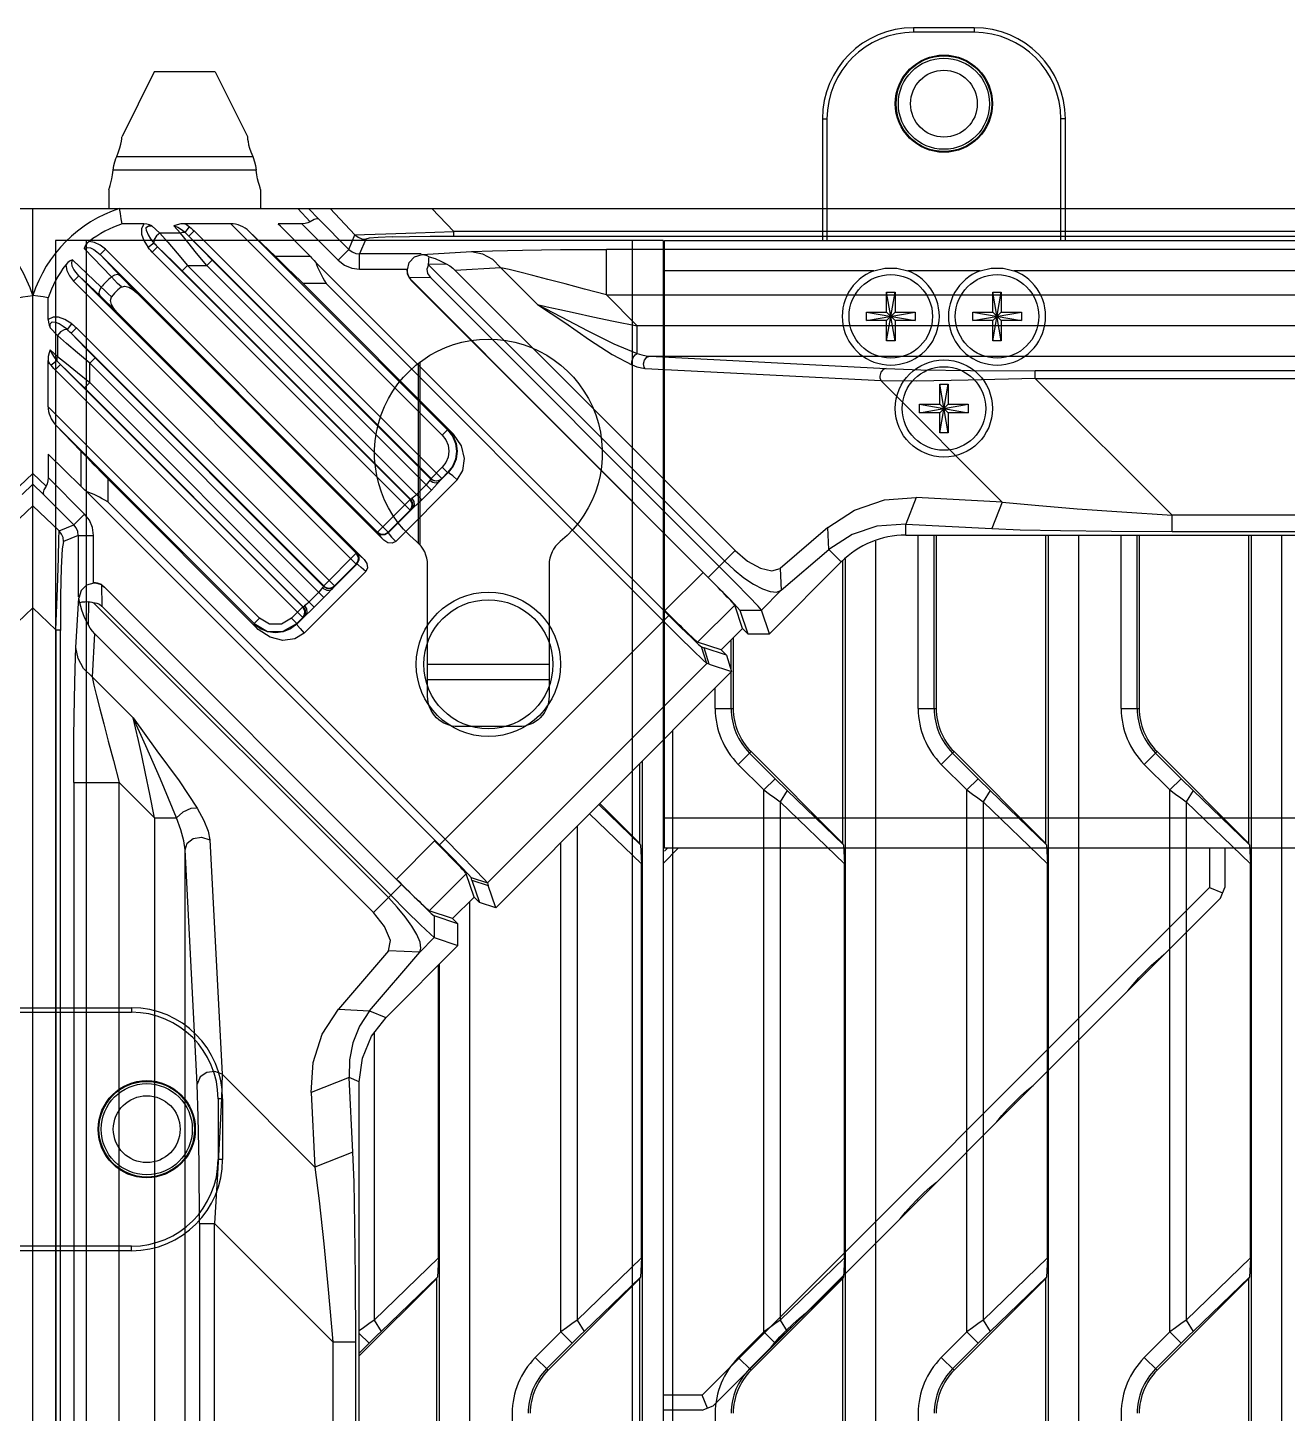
# Model space of a CAD drawing. Header units: millimetres. Extents: x -3132 to 28633, y 682 to 5849.
# Drawn here: x 23560.6 to 23643.5, y 5256.4 to 5347.6 of the extents above; entities that cross this region are included whole.
import ezdxf

# ---------------------------------------------------------------- set-up
doc = ezdxf.new("R2010")
doc.units = ezdxf.units.MM

# ---------------------------------------------------------------- blocks, each defined once
blk = doc.blocks.new('gf')
at = {"linetype": 'Continuous'}
for p, q in [((19766.792, 5517.434), (19764.667, 5513.184)), ((19770.792, 5517.434), (19766.792, 5517.434)), ((19770.792, 5517.434), (19772.917, 5513.184)), ((19764.165, 5511.416), (19764.17, 5511.434)), ((19764.316, 5511.857), (19773.271, 5511.857)), ((19773.417, 5511.432), (19773.421, 5511.416)), ((19773.501, 5510.962), (19764.086, 5510.962)), ((19763.792, 5509.684), (19763.792, 5508.434)), ((19773.792, 5509.684), (19773.792, 5508.434)), ((19758.792, 5008.434), (19758.792, 5508.434)), ((19758.792, 5508.434), (20258.792, 5508.434)), ((19777.065, 5507.565), (19776.239, 5508.434)), ((19776.945, 5508.434), (19777.618, 5507.727)), ((19780.007, 5506.706), (19778.365, 5508.434)), ((19785.074, 5508.434), (19786.52, 5506.913)), ((20258.792, 5008.434), (20258.792, 5508.434)), ((19766.096, 5507.434), (19764.671, 5507.434)), ((19771.834, 5507.434), (19768.801, 5507.434)), ((19785.755, 5493.514), (19771.834, 5507.434)), ((19774.957, 5507.434), (19775.098, 5507.293)), ((19777.067, 5505.271), (19774.957, 5507.434)), ((19776.497, 5507.434), (19774.957, 5507.434)), ((19776.718, 5507.448), (19776.497, 5507.434)), ((19778.9, 5505.032), (19776.497, 5507.434)), ((19777.308, 5507.701), (19777.059, 5507.562)), ((19779.606, 5505.738), (19777.618, 5507.727)), ((19766.636, 5507.288), (19767.147, 5506.813)), ((19768.526, 5506.813), (19767.147, 5506.813)), ((19768.526, 5506.813), (19768.086, 5507.288)), ((19768.819, 5506.847), (19769.112, 5507.232)), ((19769.06, 5506.617), (19769.412, 5506.968)), ((19769.06, 5506.617), (19785.015, 5490.662)), ((19769.412, 5506.968), (19785.718, 5490.662)), ((19773.023, 5506.95), (19774.763, 5505.271)), ((19786.107, 5493.866), (19773.023, 5506.95)), ((19779.606, 5505.738), (19780.007, 5506.706)), ((19786.52, 5506.621), (19786.52, 5506.913)), ((19870.48, 5506.913), (19786.52, 5506.913)), ((19786.558, 5506.621), (19870.48, 5506.621)), ((19762.165, 5505.813), (19763.963, 5503.93)), ((19763.215, 5505.408), (19763.567, 5505.76)), ((19763.567, 5505.76), (19782.191, 5487.135)), ((19766.764, 5506.164), (19766.382, 5505.867)), ((19766.653, 5505.562), (19767.005, 5505.914)), ((19766.653, 5505.562), (19783.636, 5488.58)), ((19783.635, 5489.283), (19767.005, 5505.914)), ((19779.606, 5505.738), (19778.9, 5505.032)), ((19780.714, 5506.414), (19780.313, 5505.446)), ((19784.427, 5505.407), (19787.684, 5505.596)), ((19796.568, 5502.742), (19796.568, 5505.74)), ((19870.889, 5505.74), (19796.568, 5505.74)), ((19763.297, 5503.263), (19761.413, 5505.062)), ((19763.215, 5505.408), (19781.488, 5487.135)), ((19763.215, 5505.408), (19764.54, 5504.011)), ((19768.619, 5504.34), (19768.971, 5504.692)), ((19768.971, 5504.692), (19784.4, 5489.263)), ((19768.971, 5504.692), (19770.241, 5504.692)), ((19770.241, 5504.692), (19770.592, 5505.043)), ((19770.241, 5504.692), (19785.035, 5489.898)), ((19785.004, 5490.631), (19770.592, 5505.043)), ((19777.067, 5505.271), (19774.763, 5505.271)), ((19800.677, 5481.653), (19777.417, 5504.913)), ((19780.313, 5504.446), (19780.313, 5505.446)), ((19784.36, 5505.446), (19780.313, 5505.446)), ((19784.814, 5504.772), (19786.018, 5504.792)), ((19784.814, 5504.772), (19804.355, 5485.231)), ((19761.467, 5503.66), (19761.819, 5504.012)), ((19780.091, 5485.739), (19761.819, 5504.012)), ((19763.215, 5502.686), (19761.819, 5504.012)), ((19768.619, 5504.34), (19783.666, 5489.293)), ((19780.313, 5504.446), (19783.419, 5504.446)), ((19783.57, 5503.922), (19784.97, 5503.888)), ((19803.991, 5484.868), (19784.97, 5503.888)), ((19789.619, 5504.532), (19786.604, 5504.357)), ((19805.042, 5485.919), (19786.627, 5504.334)), ((19789.619, 5504.532), (19792.025, 5502.127)), ((19761.467, 5503.66), (19780.091, 5485.035)), ((19781.9, 5486.611), (19765.629, 5502.882)), ((19776.589, 5503.496), (19786.492, 5493.592)), ((19778.103, 5503.496), (19776.589, 5503.496)), ((19778.103, 5503.496), (19800.311, 5481.287)), ((19802.929, 5484.487), (19783.712, 5503.705)), ((19783.712, 5503.705), (19783.742, 5503.687)), ((19783.742, 5503.687), (19803.276, 5484.153)), ((19759.792, 5501.131), (19759.792, 5502.555)), ((19796.568, 5502.742), (19798.596, 5500.713)), ((19796.568, 5502.742), (19866.966, 5502.742)), ((19764.344, 5501.598), (19780.615, 5485.327)), ((19760.414, 5500.079), (19759.938, 5500.59)), ((19761.063, 5500.462), (19761.359, 5500.845)), ((19761.313, 5500.222), (19761.664, 5500.573)), ((19761.313, 5500.222), (19777.944, 5483.591)), ((19761.664, 5500.573), (19778.647, 5483.591)), ((19798.596, 5498.895), (19798.596, 5500.713)), ((19865.795, 5500.713), (19798.596, 5500.713)), ((19760.414, 5500.079), (19760.414, 5498.701)), ((19759.792, 5495.392), (19759.792, 5498.425)), ((19759.938, 5499.141), (19760.414, 5498.701)), ((19760.38, 5498.407), (19759.994, 5498.114)), ((19762.535, 5498.256), (19762.886, 5498.607)), ((19777.933, 5483.56), (19762.886, 5498.607)), ((19799.43, 5498.715), (19864.563, 5498.715)), ((19799.43, 5498.715), (19814.981, 5497.906)), ((19760.259, 5497.815), (19760.61, 5498.166)), ((19760.259, 5497.815), (19776.565, 5481.509)), ((19776.564, 5482.212), (19760.61, 5498.166)), ((19762.535, 5496.986), (19762.535, 5498.256)), ((19762.535, 5498.256), (19777.964, 5482.827)), ((19814.659, 5497.084), (19799.107, 5497.893)), ((19824.808, 5497.252), (19824.808, 5497.751)), ((19862.895, 5497.751), (19824.808, 5497.751)), ((19762.183, 5496.634), (19762.535, 5496.986)), ((19762.183, 5496.634), (19776.595, 5482.222)), ((19762.535, 5496.986), (19777.329, 5482.192)), ((19814.659, 5497.084), (19822.625, 5489.117)), ((19824.808, 5497.252), (19833.817, 5488.243)), ((19824.808, 5497.252), (19862.859, 5497.252)), ((19759.792, 5495.392), (19773.713, 5481.472)), ((19760.277, 5494.204), (19773.361, 5481.12)), ((19761.955, 5492.463), (19760.277, 5494.204)), ((19786.107, 5493.866), (19785.755, 5493.514)), ((19786.148, 5493.866), (19786.107, 5493.866)), ((19759.792, 5492.269), (19759.792, 5490.729)), ((19761.955, 5490.16), (19759.792, 5492.269)), ((19759.933, 5492.128), (19759.792, 5492.269)), ((19761.955, 5492.463), (19761.955, 5490.16)), ((19758.792, 5490.987), (19759.662, 5490.161)), ((19785.015, 5490.662), (19785.755, 5491.403)), ((19786.148, 5491.051), (19785.578, 5490.481)), ((19785.718, 5490.662), (19786.107, 5491.051)), ((19785.755, 5491.403), (19786.107, 5491.051)), ((19786.107, 5491.051), (19786.148, 5491.051)), ((20257.923, 5490.161), (20258.792, 5490.987)), ((19759.5, 5489.609), (19758.792, 5490.281)), ((19759.736, 5490.317), (19759.662, 5490.161)), ((19759.792, 5490.729), (19762.195, 5488.327)), ((19763.731, 5490.638), (19763.731, 5489.124)), ((19773.635, 5480.734), (19763.731, 5490.638)), ((19782.687, 5486.516), (19786.744, 5490.573)), ((19784.051, 5489.611), (19784.686, 5490.246)), ((19785.015, 5490.662), (19785.004, 5490.631)), ((19785.708, 5490.631), (19785.718, 5490.662)), ((20258.792, 5490.281), (20258.085, 5489.609)), ((19759.472, 5489.732), (19759.5, 5489.609)), ((19759.5, 5489.609), (19761.488, 5487.62)), ((19762.314, 5489.809), (19785.574, 5466.549)), ((19781.488, 5487.135), (19783.635, 5489.283)), ((19783.666, 5489.293), (19783.635, 5489.283)), ((19784.175, 5489.046), (19784.4, 5489.263)), ((19784.4, 5489.263), (19785.035, 5489.898)), ((19816.965, 5489.411), (19816.278, 5487.659)), ((19822.625, 5489.117), (19816.965, 5489.411)), ((19758.792, 5488.862), (19760.52, 5487.219)), ((19762.195, 5488.327), (19761.488, 5487.62)), ((19785.94, 5466.915), (19763.731, 5489.124)), ((19783.819, 5488.722), (19782.191, 5487.094)), ((19782.191, 5487.135), (19783.636, 5488.58)), ((19783.636, 5488.58), (19783.667, 5488.59)), ((19783.817, 5488.72), (19784.175, 5489.046)), ((19822.625, 5489.117), (19821.938, 5487.364)), ((19833.817, 5487.178), (19833.817, 5488.243)), ((19910.073, 5488.243), (19833.817, 5488.243)), ((20257.064, 5487.219), (20258.792, 5488.862)), ((19760.52, 5487.219), (19761.488, 5487.62)), ((19811.154, 5487.432), (19808.017, 5484.746)), ((19811.22, 5485.992), (19811.154, 5487.432)), ((19816.278, 5486.934), (19816.278, 5487.659)), ((19816.278, 5487.659), (19821.938, 5487.364)), ((19761.781, 5486.914), (19760.813, 5486.513)), ((19761.781, 5486.914), (19761.781, 5482.866)), ((19761.781, 5486.914), (19762.78, 5486.914)), ((19762.78, 5483.808), (19762.78, 5486.914)), ((19781.488, 5487.135), (19781.488, 5487.094)), ((19782.191, 5487.094), (19782.191, 5487.135)), ((19814.281, 5486.546), (19814.281, 5343.916)), ((19816.278, 5486.934), (19910.073, 5486.934)), ((19817.098, 5475.518), (19817.098, 5486.934)), ((19818.152, 5475.518), (19818.153, 5486.934)), ((19818.286, 5486.934), (19818.286, 5475.518)), ((19825.512, 5466.635), (19825.512, 5486.934)), ((19825.658, 5486.934), (19825.658, 5264.414)), ((19827.651, 5486.934), (19827.651, 5263.348)), ((19830.468, 5475.518), (19830.468, 5486.934)), ((19831.522, 5475.518), (19831.523, 5486.934)), ((19831.656, 5486.934), (19831.656, 5475.518)), ((19833.817, 5487.178), (19910.073, 5487.178)), ((19838.882, 5466.635), (19838.882, 5486.934)), ((19839.028, 5486.934), (19839.028, 5264.414)), ((19841.021, 5486.934), (19841.021, 5263.348)), ((19777.944, 5483.591), (19780.091, 5485.739)), ((19780.132, 5485.739), (19780.091, 5485.739)), ((19803.276, 5484.153), (19805.042, 5485.919)), ((19808.083, 5483.306), (19811.22, 5485.992)), ((19811.22, 5485.992), (19812.035, 5485.177)), ((19780.132, 5485.035), (19778.507, 5483.41)), ((19778.647, 5483.591), (19780.091, 5485.035)), ((19780.091, 5485.035), (19780.132, 5485.035)), ((19812.035, 5485.177), (19807.303, 5480.445)), ((19808.017, 5484.746), (19808.083, 5483.306)), ((19812.142, 5466.635), (19812.142, 5485.259)), ((19812.288, 5485.372), (19812.288, 5345.909)), ((19776.654, 5480.483), (19780.711, 5484.539)), ((19800.417, 5481.975), (19802.929, 5484.487)), ((19761.631, 5479.542), (19761.82, 5482.8)), ((19763.305, 5483.656), (19763.338, 5482.256)), ((19783.074, 5463.95), (19763.507, 5483.517)), ((19763.539, 5483.485), (19763.521, 5483.515)), ((19776.98, 5482.54), (19777.615, 5483.175)), ((19777.329, 5482.192), (19777.964, 5482.827)), ((19777.944, 5483.591), (19777.933, 5483.56)), ((19778.637, 5483.56), (19778.647, 5483.591)), ((19806.782, 5482.005), (19808.083, 5483.306)), ((19760.314, 5480.706), (19758.792, 5482.152)), ((19762.45, 5482.546), (19762.425, 5481.047)), ((19782.203, 5463.08), (19762.795, 5482.489)), ((19763.338, 5482.256), (19782.359, 5463.235)), ((19775.824, 5481.472), (19776.564, 5482.212)), ((19776.595, 5482.222), (19776.564, 5482.212)), ((19776.746, 5481.649), (19777.104, 5481.975)), ((19777.104, 5481.975), (19777.329, 5482.192)), ((19802.573, 5479.891), (19805.014, 5482.332)), ((19805.527, 5480.791), (19805.014, 5482.332)), ((19805.353, 5482.005), (19805.873, 5480.445)), ((19805.353, 5482.005), (19806.782, 5482.005)), ((19807.303, 5480.445), (19806.782, 5482.005)), ((20258.792, 5482.152), (20257.271, 5480.706)), ((19773.713, 5481.472), (19773.361, 5481.12)), ((19773.361, 5481.12), (19773.361, 5481.079)), ((19776.176, 5481.12), (19775.824, 5481.472)), ((19776.748, 5481.651), (19776.176, 5481.079)), ((19776.176, 5481.12), (19776.565, 5481.509)), ((19776.176, 5481.079), (19776.176, 5481.12)), ((19776.565, 5481.509), (19776.596, 5481.519)), ((19800.677, 5481.653), (19785.574, 5466.549)), ((19760.314, 5480.706), (19760.314, 5396.746)), ((19760.314, 5480.706), (19760.606, 5480.706)), ((19760.606, 5396.746), (19760.606, 5480.668)), ((19762.86, 5480.461), (19762.694, 5477.608)), ((19762.883, 5480.438), (19781.222, 5462.099)), ((19805.527, 5480.791), (19804.113, 5479.377)), ((19804.782, 5478.039), (19804.782, 5480.046)), ((19804.916, 5480.18), (19804.916, 5475.518)), ((19805.873, 5480.445), (19805.527, 5480.791)), ((19805.873, 5480.445), (19807.303, 5480.445)), ((19804.113, 5479.377), (19802.573, 5479.891)), ((19803.174, 5478.496), (19802.827, 5479.574)), ((19802.827, 5479.574), (19802.994, 5479.518)), ((19803.341, 5478.44), (19802.993, 5479.519)), ((19804.464, 5479.026), (19802.996, 5479.516)), ((19804.113, 5479.377), (19804.464, 5479.026)), ((19788.731, 5464.053), (19803.174, 5478.496)), ((19803.341, 5478.441), (19803.174, 5478.496)), ((19803.342, 5478.442), (19804.81, 5477.952)), ((19804.464, 5479.026), (19804.81, 5477.952)), ((19765.4, 5474.902), (19762.694, 5477.608)), ((19804.81, 5477.952), (19789.274, 5462.416)), ((19804.782, 5475.518), (19804.782, 5477.952)), ((19803.728, 5475.518), (19803.728, 5476.87)), ((19803.728, 5475.518), (19804.916, 5475.518)), ((19817.098, 5475.518), (19818.286, 5475.518)), ((19830.468, 5475.518), (19831.656, 5475.518)), ((19800.911, 5474.053), (19800.911, 5357.286)), ((19798.772, 5466.635), (19798.772, 5471.914)), ((19798.918, 5472.061), (19798.918, 5359.279)), ((19806.088, 5472.69), (19805.248, 5471.85)), ((19805.248, 5471.85), (19806.936, 5470.162)), ((19807.681, 5470.907), (19805.993, 5472.595)), ((19812.142, 5466.635), (19806.088, 5472.69)), ((19819.458, 5472.69), (19818.618, 5471.85)), ((19818.618, 5471.85), (19820.306, 5470.162)), ((19821.051, 5470.907), (19819.363, 5472.595)), ((19825.512, 5466.635), (19819.458, 5472.69)), ((19832.828, 5472.69), (19831.988, 5471.85)), ((19831.988, 5471.85), (19833.676, 5470.162)), ((19834.421, 5470.907), (19832.733, 5472.595)), ((19838.882, 5466.635), (19832.828, 5472.69)), ((19806.936, 5470.162), (19807.681, 5470.907)), ((19820.306, 5470.162), (19821.051, 5470.907)), ((19833.676, 5470.162), (19834.421, 5470.907)), ((19761.486, 5470.659), (19761.486, 5396.338)), ((19761.486, 5470.659), (19764.485, 5470.659)), ((19764.485, 5400.26), (19764.485, 5470.659)), ((19766.813, 5468.33), (19764.485, 5470.659)), ((19806.936, 5434.494), (19806.936, 5470.162)), ((19808.467, 5470.134), (19808.005, 5469.389)), ((19812.177, 5466.551), (19808.467, 5470.134)), ((19820.306, 5434.494), (19820.306, 5470.162)), ((19821.837, 5470.134), (19821.375, 5469.389)), ((19825.547, 5466.551), (19821.837, 5470.134)), ((19833.676, 5434.494), (19833.676, 5470.162)), ((19835.207, 5470.134), (19834.745, 5469.389)), ((19838.917, 5466.551), (19835.207, 5470.134)), ((19798.807, 5466.551), (19796.061, 5469.203)), ((19798.772, 5466.635), (19796.133, 5469.275)), ((19808.005, 5469.389), (19808.005, 5435.267)), ((19808.005, 5469.389), (19812.246, 5465.294)), ((19821.375, 5469.389), (19821.375, 5435.267)), ((19821.375, 5469.389), (19825.616, 5465.294)), ((19834.745, 5469.389), (19834.745, 5435.267)), ((19834.745, 5469.389), (19838.986, 5465.294)), ((19766.813, 5468.33), (19766.813, 5401.605)), ((19766.813, 5468.33), (19768.253, 5468.33)), ((19795.455, 5468.597), (19798.876, 5465.294)), ((19794.635, 5467.777), (19794.635, 5435.267)), ((19770.456, 5466.877), (19771.259, 5451.452)), ((19782.739, 5464.297), (19785.252, 5466.81)), ((19793.566, 5434.494), (19793.566, 5466.708)), ((19798.807, 5466.551), (19798.772, 5466.635)), ((19798.807, 5466.551), (19798.876, 5465.294)), ((19812.177, 5466.551), (19812.142, 5466.635)), ((19812.177, 5466.551), (19812.246, 5465.294)), ((19825.547, 5466.551), (19825.616, 5465.294)), ((19838.917, 5466.551), (19838.882, 5466.635)), ((19838.917, 5466.551), (19838.986, 5465.294)), ((19768.812, 5402.836), (19768.812, 5466.232)), ((19769.614, 5450.807), (19768.812, 5466.232)), ((19784.895, 5462.213), (19787.336, 5464.654)), ((19787.85, 5463.113), (19787.336, 5464.654)), ((19798.876, 5439.362), (19798.876, 5465.294)), ((19812.246, 5439.362), (19812.246, 5465.294)), ((19825.616, 5439.362), (19825.616, 5465.294)), ((19838.986, 5439.362), (19838.986, 5465.294)), ((19781.222, 5462.099), (19783.074, 5463.95)), ((19787.709, 5464.232), (19787.652, 5464.4)), ((19787.652, 5464.4), (19788.731, 5464.053)), ((19787.707, 5464.234), (19788.787, 5463.886)), ((19787.711, 5464.231), (19788.2, 5462.763)), ((19788.731, 5464.053), (19788.786, 5463.885)), ((19789.274, 5462.416), (19788.785, 5463.884)), ((19787.85, 5463.113), (19786.436, 5461.699)), ((19787.541, 5462.805), (19787.541, 5370.656)), ((19788.2, 5462.763), (19787.85, 5463.113)), ((19789.274, 5462.416), (19788.2, 5462.763)), ((19786.436, 5461.699), (19784.895, 5462.213)), ((19785.222, 5461.873), (19785.221, 5460.444)), ((19786.782, 5461.353), (19785.222, 5461.873)), ((19786.436, 5461.699), (19786.782, 5461.353)), ((19786.782, 5459.924), (19786.782, 5461.353)), ((19784.269, 5459.492), (19785.221, 5460.444)), ((19785.221, 5460.444), (19786.782, 5459.924)), ((19782.213, 5459.586), (19778.913, 5455.732)), ((19780.97, 5455.637), (19784.269, 5459.492)), ((19786.782, 5459.924), (19782.05, 5455.192)), ((19784.269, 5459.492), (19782.213, 5459.586)), ((19785.506, 5439.362), (19785.506, 5458.648)), ((19785.548, 5458.691), (19785.548, 5372.649)), ((19778.913, 5455.732), (19780.97, 5455.637)), ((19780.97, 5455.637), (19782.049, 5455.191)), ((19781.265, 5454.169), (19781.265, 5435.267)), ((19777.366, 5445.345), (19771.259, 5451.452)), ((19779.613, 5451.232), (19777.111, 5450.251)), ((19779.868, 5446.326), (19779.613, 5451.232)), ((19780.292, 5450.95), (19779.613, 5451.232)), ((19780.292, 5379.975), (19780.292, 5450.95)), ((19777.111, 5450.251), (19777.366, 5445.345)), ((19779.868, 5446.326), (19777.366, 5445.345)), ((19769.759, 5441.636), (19769.759, 5404.454)), ((19769.759, 5441.636), (19770.758, 5441.636)), ((19770.758, 5403.915), (19770.758, 5441.636)), ((19778.543, 5433.85), (19770.758, 5441.636)), ((19785.506, 5439.362), (19781.265, 5435.267)), ((19785.506, 5439.362), (19785.437, 5438.105)), ((19798.876, 5439.362), (19794.635, 5435.267)), ((19798.876, 5439.362), (19798.807, 5438.105)), ((19812.246, 5439.362), (19808.005, 5435.267)), ((19812.246, 5439.362), (19812.177, 5438.105)), ((19825.616, 5439.362), (19821.375, 5435.267)), ((19825.616, 5439.362), (19825.547, 5438.105)), ((19838.986, 5439.362), (19834.745, 5435.267)), ((19838.986, 5439.362), (19838.917, 5438.105)), ((19781.727, 5434.522), (19785.437, 5438.105)), ((19795.097, 5434.522), (19798.807, 5438.105)), ((19798.807, 5438.105), (19798.772, 5438.02)), ((19808.467, 5434.522), (19812.177, 5438.105)), ((19812.177, 5438.105), (19812.142, 5438.02)), ((19821.837, 5434.522), (19825.547, 5438.105)), ((19825.547, 5438.105), (19825.512, 5438.02)), ((19835.207, 5434.522), (19838.917, 5438.105)), ((19838.917, 5438.105), (19838.882, 5438.02)), ((19780.292, 5432.91), (19785.402, 5438.02)), ((19785.402, 5372.795), (19785.402, 5438.02)), ((19792.718, 5431.966), (19798.772, 5438.02)), ((19798.772, 5359.425), (19798.772, 5438.02)), ((19806.088, 5431.966), (19812.142, 5438.02)), ((19812.142, 5346.055), (19812.142, 5438.02)), ((19819.458, 5431.966), (19825.512, 5438.02)), ((19825.512, 5328.848), (19825.512, 5438.02)), ((19832.828, 5431.966), (19838.882, 5438.02)), ((19838.882, 5328.848), (19838.882, 5438.02)), ((19781.265, 5435.267), (19781.727, 5434.522)), ((19793.566, 5434.494), (19791.878, 5432.806)), ((19794.311, 5433.749), (19793.566, 5434.494)), ((19794.635, 5435.267), (19795.097, 5434.522)), ((19806.936, 5434.494), (19805.248, 5432.806)), ((19807.681, 5433.749), (19806.936, 5434.494)), ((19808.005, 5435.267), (19808.467, 5434.522)), ((19820.306, 5434.494), (19818.618, 5432.806)), ((19821.051, 5433.749), (19820.306, 5434.494)), ((19821.375, 5435.267), (19821.837, 5434.522)), ((19833.676, 5434.494), (19831.988, 5432.806)), ((19834.421, 5433.749), (19833.676, 5434.494)), ((19834.745, 5435.267), (19835.207, 5434.522)), ((19778.543, 5433.85), (19778.543, 5379.497)), ((19778.543, 5433.85), (19780.064, 5433.85)), ((19780.064, 5380.127), (19780.064, 5433.85)), ((19780.941, 5433.749), (19780.292, 5434.397)), ((19780.941, 5433.749), (19780.292, 5433.1)), ((19794.311, 5433.749), (19792.623, 5432.061)), ((19807.681, 5433.749), (19805.993, 5432.061)), ((19821.051, 5433.749), (19819.363, 5432.061)), ((19834.421, 5433.749), (19832.733, 5432.061)), ((19791.878, 5432.806), (19792.718, 5431.966)), ((19805.248, 5432.806), (19806.088, 5431.966)), ((19818.618, 5432.806), (19819.458, 5431.966)), ((19831.988, 5432.806), (19832.828, 5431.966)), ((19790.358, 5429.137), (19790.358, 5367.839)), ((19803.728, 5429.137), (19803.728, 5354.469)), ((19817.098, 5429.137), (19817.098, 5341.099)), ((19830.468, 5429.137), (19830.468, 5337.731))]:
    blk.add_line(p, q, dxfattribs=at)
for points in [[(19764.316, 5511.857), (19764.44, 5512.166), (19764.529, 5512.435), (19764.589, 5512.664), (19764.628, 5512.863), (19764.651, 5513.016), (19764.662, 5513.123), (19764.667, 5513.178), (19764.667, 5513.184)], [(19772.917, 5513.184), (19772.918, 5513.175), (19772.924, 5513.113), (19772.937, 5512.995), (19772.963, 5512.834), (19773.004, 5512.636), (19773.063, 5512.417), (19773.149, 5512.16), (19773.271, 5511.857)], [(19764.086, 5510.962), (19764.105, 5511.114), (19764.131, 5511.264), (19764.165, 5511.416)], [(19764.17, 5511.434), (19764.211, 5511.577), (19764.259, 5511.718), (19764.316, 5511.857)], [(19773.271, 5511.857), (19773.328, 5511.717), (19773.376, 5511.576), (19773.417, 5511.432)], [(19773.421, 5511.416), (19773.456, 5511.264), (19773.482, 5511.114), (19773.501, 5510.962)], [(19763.792, 5509.684), (19763.802, 5509.712), (19763.831, 5509.798), (19763.876, 5509.94), (19763.932, 5510.135), (19763.992, 5510.378), (19764.046, 5510.659), (19764.086, 5510.962)], [(19773.792, 5509.684), (19773.754, 5509.798), (19773.709, 5509.94), (19773.653, 5510.136), (19773.594, 5510.38), (19773.541, 5510.658), (19773.501, 5510.962)], [(19764.671, 5507.434), (19764.616, 5507.765), (19764.561, 5508.098), (19764.507, 5508.434)], [(19766.096, 5507.434), (19765.943, 5507.105), (19765.954, 5506.74), (19766.096, 5506.324), (19766.382, 5505.867)], [(19766.636, 5507.288), (19766.476, 5507.359), (19766.296, 5507.413), (19766.096, 5507.434)], [(19768.801, 5507.434), (19768.537, 5507.418), (19768.294, 5507.369), (19768.086, 5507.288)], [(19768.801, 5507.434), (19768.904, 5507.375), (19769.009, 5507.307), (19769.112, 5507.232)], [(19777.065, 5507.565), (19776.91, 5507.491), (19776.718, 5507.448)], [(19777.618, 5507.727), (19777.494, 5507.755), (19777.308, 5507.701)], [(19766.271, 5506.961), (19766.263, 5507.174), (19766.399, 5507.3), (19766.63, 5507.294)], [(19766.271, 5506.961), (19766.38, 5506.697), (19766.55, 5506.429), (19766.764, 5506.164)], [(19767.147, 5506.813), (19766.928, 5506.636), (19766.779, 5506.392), (19766.764, 5506.164)], [(19767.147, 5506.813), (19767.679, 5506.21), (19768.301, 5505.487), (19768.971, 5504.692)], [(19768.819, 5506.847), (19768.576, 5507.039), (19768.33, 5507.191), (19768.086, 5507.288)], [(19768.819, 5506.847), (19768.713, 5506.862), (19768.623, 5506.848), (19768.526, 5506.813)], [(19770.241, 5504.692), (19769.578, 5505.494), (19768.995, 5506.217), (19768.526, 5506.813)], [(19769.06, 5506.617), (19768.981, 5506.696), (19768.901, 5506.773), (19768.819, 5506.847)], [(19770.592, 5505.043), (19770.022, 5505.618), (19769.503, 5506.152), (19769.06, 5506.617)], [(19769.112, 5507.232), (19769.215, 5507.15), (19769.315, 5507.062), (19769.412, 5506.968)], [(19780.007, 5506.706), (19780.637, 5506.717), (19782.041, 5506.759), (19784.017, 5506.825), (19786.52, 5506.913)], [(19780.007, 5506.706), (19780.213, 5506.548), (19780.454, 5506.448), (19780.714, 5506.414)], [(19782.485, 5506.571), (19781.54, 5506.53), (19780.938, 5506.477), (19780.714, 5506.414)], [(19782.485, 5506.571), (19783.599, 5506.598), (19784.967, 5506.615), (19786.558, 5506.621)], [(19762.492, 5506.267), (19762.339, 5506.126), (19762.228, 5505.97), (19762.165, 5505.813)], [(19762.165, 5505.813), (19762.359, 5505.879), (19762.579, 5505.839), (19762.797, 5505.736), (19763.01, 5505.59), (19763.215, 5505.408)], [(19763.567, 5505.76), (19763.229, 5506.03), (19762.862, 5506.203), (19762.492, 5506.267)], [(19766.653, 5505.562), (19766.557, 5505.661), (19766.467, 5505.763), (19766.382, 5505.867)], [(19766.764, 5506.164), (19766.842, 5506.079), (19766.922, 5505.996), (19767.005, 5505.914)], [(19767.005, 5505.914), (19767.49, 5505.451), (19768.037, 5504.918), (19768.619, 5504.34)], [(19779.606, 5505.738), (19779.813, 5505.58), (19780.054, 5505.48), (19780.313, 5505.446)], [(19787.684, 5505.596), (19789.064, 5505.653), (19791.037, 5505.698), (19793.542, 5505.728), (19796.568, 5505.74)], [(19787.684, 5505.596), (19788.401, 5505.462), (19789.062, 5505.1), (19789.619, 5504.532)], [(19761.413, 5505.062), (19761.257, 5504.999), (19761.101, 5504.888), (19760.959, 5504.735)], [(19760.959, 5504.735), (19761.023, 5504.364), (19761.196, 5503.998), (19761.467, 5503.66)], [(19761.819, 5504.012), (19761.636, 5504.217), (19761.49, 5504.43), (19761.388, 5504.648), (19761.348, 5504.868), (19761.413, 5505.062)], [(19778.9, 5505.032), (19779.314, 5504.714), (19779.796, 5504.514), (19780.313, 5504.446)], [(19783.456, 5504.391), (19783.578, 5504.878), (19783.921, 5505.253), (19784.425, 5505.408)], [(19784.44, 5505.408), (19784.592, 5505.383), (19784.742, 5505.333), (19784.89, 5505.258)], [(19784.849, 5504.737), (19784.74, 5504.452), (19784.784, 5504.157), (19784.97, 5503.888)], [(19784.85, 5504.74), (19784.86, 5504.96), (19784.874, 5505.125), (19784.89, 5505.258)], [(19784.89, 5505.258), (19785.277, 5505.136), (19785.654, 5504.978), (19786.018, 5504.792)], [(19786.018, 5504.792), (19786.242, 5504.654), (19786.444, 5504.502), (19786.627, 5504.334)], [(19764.54, 5504.011), (19764.381, 5504.084), (19764.173, 5504.057), (19763.963, 5503.93)], [(19764.623, 5503.278), (19764.377, 5503.496), (19764.163, 5503.719), (19763.963, 5503.93)], [(19764.54, 5504.011), (19764.871, 5503.665), (19765.236, 5503.287), (19765.629, 5502.882)], [(19783.419, 5504.446), (19783.45, 5504.164), (19783.553, 5503.912), (19783.712, 5503.705)], [(19783.57, 5503.922), (19783.506, 5504.071), (19783.468, 5504.229), (19783.456, 5504.391)], [(19796.568, 5502.742), (19795.127, 5503.133), (19793.843, 5503.475), (19792.708, 5503.771), (19791.717, 5504.026), (19790.866, 5504.241), (19790.163, 5504.41), (19789.619, 5504.532)], [(19763.297, 5503.263), (19763.174, 5503.064), (19763.142, 5502.855), (19763.215, 5502.686)], [(19763.297, 5503.263), (19763.507, 5503.063), (19763.73, 5502.85), (19763.965, 5502.625)], [(19764.604, 5503.262), (19764.388, 5503.076), (19764.168, 5502.858), (19763.965, 5502.625)], [(19764.604, 5503.262), (19764.848, 5503.33), (19765.114, 5503.259), (19765.374, 5503.104), (19765.629, 5502.882)], [(19759.792, 5502.555), (19759.462, 5502.611), (19759.128, 5502.665), (19758.792, 5502.719)], [(19764.344, 5501.598), (19763.94, 5501.991), (19763.561, 5502.356), (19763.215, 5502.686)], [(19764.344, 5501.598), (19764.123, 5501.852), (19763.967, 5502.112), (19763.896, 5502.378), (19763.965, 5502.625)], [(19792.025, 5502.127), (19793.822, 5500.922), (19795.46, 5499.782), (19796.951, 5498.815), (19798.274, 5498.119)], [(19792.025, 5502.127), (19793.582, 5501.307), (19795.331, 5500.386), (19797.059, 5499.529), (19798.596, 5498.895)], [(19792.025, 5502.127), (19792.669, 5501.972), (19793.497, 5501.783), (19794.5, 5501.563), (19795.679, 5501.31), (19797.04, 5501.027), (19798.596, 5500.713)], [(20257.792, 5502.555), (20258.123, 5502.611), (20258.456, 5502.665), (20258.792, 5502.719)], [(19761.359, 5500.845), (19760.904, 5501.13), (19760.489, 5501.272), (19760.124, 5501.284), (19759.792, 5501.131)], [(19759.792, 5501.131), (19759.812, 5500.939), (19759.865, 5500.758), (19759.938, 5500.59)], [(19759.931, 5500.597), (19759.931, 5500.844), (19760.069, 5500.968), (19760.265, 5500.956)], [(19761.063, 5500.462), (19760.798, 5500.676), (19760.53, 5500.846), (19760.265, 5500.956)], [(19761.063, 5500.462), (19760.855, 5500.455), (19760.609, 5500.315), (19760.414, 5500.079)], [(19761.313, 5500.222), (19761.23, 5500.305), (19761.147, 5500.385), (19761.063, 5500.462)], [(19762.886, 5498.607), (19762.309, 5499.189), (19761.776, 5499.737), (19761.313, 5500.222)], [(19761.359, 5500.845), (19761.464, 5500.76), (19761.565, 5500.669), (19761.664, 5500.573)], [(19762.535, 5498.256), (19761.739, 5498.926), (19761.016, 5499.548), (19760.414, 5500.079)], [(19759.938, 5499.141), (19759.858, 5498.933), (19759.809, 5498.69), (19759.792, 5498.425)], [(19759.994, 5498.114), (19759.92, 5498.217), (19759.852, 5498.322), (19759.792, 5498.426)], [(19759.938, 5499.141), (19760.035, 5498.897), (19760.187, 5498.651), (19760.38, 5498.407)], [(19760.414, 5498.701), (19760.379, 5498.605), (19760.365, 5498.514), (19760.38, 5498.407)], [(19760.38, 5498.407), (19760.453, 5498.326), (19760.53, 5498.246), (19760.61, 5498.166)], [(19760.414, 5498.701), (19761.012, 5498.23), (19761.735, 5497.646), (19762.535, 5496.986)], [(19798.274, 5498.119), (19798.248, 5498.214), (19798.243, 5498.323), (19798.259, 5498.441)], [(19798.259, 5498.441), (19798.331, 5498.632), (19798.449, 5498.793), (19798.596, 5498.895)], [(19798.596, 5498.895), (19798.905, 5498.803), (19799.184, 5498.742), (19799.43, 5498.715)], [(19799.015, 5498.215), (19799.07, 5498.457), (19799.219, 5498.64), (19799.43, 5498.715)], [(19760.259, 5497.815), (19760.165, 5497.912), (19760.076, 5498.012), (19759.994, 5498.114)], [(19760.61, 5498.166), (19761.075, 5497.724), (19761.608, 5497.205), (19762.183, 5496.634)], [(19799.107, 5497.893), (19798.866, 5497.926), (19798.586, 5498.002), (19798.274, 5498.119)], [(19799.107, 5497.893), (19799.056, 5497.989), (19799.024, 5498.098), (19799.015, 5498.215)], [(19814.981, 5497.906), (19814.781, 5497.839), (19814.628, 5497.661), (19814.566, 5497.406)], [(19814.566, 5497.406), (19814.575, 5497.292), (19814.606, 5497.182), (19814.659, 5497.084)], [(19814.981, 5497.906), (19817.278, 5497.827), (19820.543, 5497.773), (19824.808, 5497.751)], [(19824.808, 5497.252), (19820.393, 5497.132), (19817.01, 5497.078), (19814.659, 5497.084)], [(19786.107, 5493.866), (19786.423, 5493.453), (19786.622, 5492.973), (19786.69, 5492.458)], [(19786.148, 5493.866), (19786.463, 5493.455), (19786.661, 5492.977), (19786.73, 5492.458)], [(19785.755, 5493.514), (19785.991, 5493.207), (19786.141, 5492.848), (19786.192, 5492.458)], [(19786.744, 5490.573), (19787.117, 5491.182), (19787.217, 5491.973), (19787.015, 5492.819), (19786.492, 5493.592)], [(19786.192, 5492.458), (19786.141, 5492.069), (19785.991, 5491.709), (19785.755, 5491.403)], [(19786.69, 5492.458), (19786.622, 5491.943), (19786.423, 5491.463), (19786.107, 5491.051)], [(19786.73, 5492.458), (19786.663, 5491.947), (19786.466, 5491.467), (19786.148, 5491.051)], [(19786.744, 5490.573), (19786.442, 5490.839), (19786.24, 5491.001), (19786.148, 5491.051)], [(19759.665, 5490.168), (19759.525, 5489.918), (19759.472, 5489.732)], [(19759.792, 5490.729), (19759.778, 5490.509), (19759.736, 5490.317)], [(19784.944, 5490.551), (19784.875, 5490.464), (19784.788, 5490.357), (19784.686, 5490.246)], [(19784.944, 5490.551), (19784.977, 5490.59), (19784.997, 5490.617), (19785.004, 5490.631)], [(19784.944, 5490.551), (19785.03, 5490.481), (19785.125, 5490.429), (19785.226, 5490.396)], [(19785.356, 5490.486), (19785.228, 5490.502), (19785.108, 5490.552), (19785.004, 5490.631)], [(19785.015, 5490.662), (19785.118, 5490.583), (19785.238, 5490.534), (19785.366, 5490.517)], [(19785.035, 5489.898), (19785.252, 5490.123), (19785.578, 5490.481)], [(19785.226, 5490.396), (19785.357, 5490.386), (19785.478, 5490.415), (19785.578, 5490.481)], [(19785.708, 5490.631), (19785.605, 5490.552), (19785.486, 5490.503), (19785.356, 5490.486)], [(19785.366, 5490.517), (19785.495, 5490.533), (19785.615, 5490.583), (19785.718, 5490.662)], [(19785.708, 5490.631), (19785.69, 5490.606), (19785.646, 5490.556), (19785.578, 5490.481)], [(19783.636, 5488.58), (19783.755, 5488.772), (19783.776, 5489.003), (19783.635, 5489.283)], [(19783.666, 5489.293), (19783.68, 5489.3), (19783.707, 5489.32), (19783.746, 5489.353)], [(19783.666, 5489.293), (19783.797, 5489.061), (19783.8, 5488.832), (19783.667, 5488.59)], [(19784.051, 5489.611), (19783.941, 5489.509), (19783.833, 5489.423), (19783.746, 5489.353)], [(19783.746, 5489.353), (19783.876, 5489.155), (19783.909, 5488.92), (19783.817, 5488.72)], [(19811.154, 5487.432), (19812.901, 5488.58), (19814.88, 5489.254), (19816.965, 5489.411)], [(19762.78, 5486.914), (19762.712, 5487.431), (19762.512, 5487.913), (19762.195, 5488.327)], [(19783.819, 5488.722), (19783.748, 5488.657), (19783.693, 5488.609), (19783.667, 5488.59)], [(19822.625, 5489.117), (19824.792, 5488.902), (19827.567, 5488.674), (19830.502, 5488.462), (19833.817, 5488.243)], [(19761.781, 5486.914), (19761.747, 5487.172), (19761.647, 5487.413), (19761.488, 5487.62)], [(19816.278, 5487.659), (19814.372, 5487.52), (19812.741, 5486.968), (19811.22, 5485.992)], [(19821.938, 5487.364), (19823.807, 5487.293), (19826.48, 5487.234), (19829.829, 5487.193), (19833.817, 5487.178)], [(19760.314, 5480.706), (19760.409, 5483.437), (19760.475, 5485.435), (19760.512, 5486.69), (19760.52, 5487.219)], [(19760.813, 5486.513), (19760.779, 5486.77), (19760.68, 5487.011), (19760.52, 5487.219)], [(19760.813, 5486.513), (19760.721, 5486.027), (19760.656, 5484.777), (19760.619, 5482.968), (19760.606, 5480.668)], [(19781.488, 5487.135), (19781.591, 5487.056), (19781.711, 5487.007), (19781.839, 5486.99)], [(19781.488, 5487.094), (19781.534, 5487.022), (19781.674, 5486.86), (19781.9, 5486.611)], [(19781.839, 5486.949), (19781.712, 5486.965), (19781.592, 5487.015), (19781.488, 5487.094)], [(19781.839, 5486.99), (19781.968, 5487.007), (19782.088, 5487.056), (19782.191, 5487.135)], [(19782.191, 5487.094), (19782.089, 5487.016), (19781.969, 5486.966), (19781.839, 5486.949)], [(19782.687, 5486.516), (19782.45, 5486.404), (19782.165, 5486.44), (19781.9, 5486.611)], [(19782.191, 5487.094), (19782.247, 5487.009), (19782.415, 5486.812), (19782.687, 5486.516)], [(19780.091, 5485.035), (19780.211, 5485.227), (19780.232, 5485.459), (19780.091, 5485.739)], [(19780.132, 5485.739), (19780.263, 5485.506), (19780.266, 5485.278), (19780.132, 5485.035)], [(19780.615, 5485.327), (19780.367, 5485.553), (19780.204, 5485.692), (19780.132, 5485.739)], [(19805.042, 5485.919), (19805.861, 5485.229), (19806.706, 5484.755), (19807.464, 5484.579), (19808.017, 5484.746)], [(19780.711, 5484.539), (19780.414, 5484.811), (19780.218, 5484.98), (19780.132, 5485.035)], [(19780.615, 5485.327), (19780.786, 5485.062), (19780.823, 5484.776), (19780.711, 5484.539)], [(19806.782, 5482.005), (19806.561, 5482.255), (19805.948, 5482.889), (19805.038, 5483.816), (19803.991, 5484.868)], [(19804.355, 5485.231), (19804.979, 5484.649), (19805.616, 5484.136), (19806.247, 5483.715), (19806.836, 5483.406), (19807.358, 5483.225), (19807.782, 5483.191), (19808.083, 5483.306)], [(19762.815, 5483.771), (19762.333, 5483.64), (19761.969, 5483.297), (19761.818, 5482.794)], [(19763.521, 5483.515), (19763.304, 5483.68), (19763.051, 5483.78), (19762.78, 5483.808)], [(19763.305, 5483.657), (19763.155, 5483.72), (19762.997, 5483.758), (19762.815, 5483.771)], [(19805.353, 5482.005), (19805.182, 5482.203), (19804.729, 5482.68), (19804.059, 5483.364), (19803.276, 5484.153)], [(19761.891, 5482.491), (19761.856, 5482.589), (19761.832, 5482.687), (19761.819, 5482.786)], [(19763.305, 5483.656), (19763.363, 5483.624), (19763.429, 5483.579), (19763.507, 5483.517)], [(19777.873, 5483.48), (19777.804, 5483.393), (19777.717, 5483.286), (19777.615, 5483.175)], [(19777.873, 5483.48), (19777.906, 5483.519), (19777.926, 5483.546), (19777.933, 5483.56)], [(19777.873, 5483.48), (19777.959, 5483.41), (19778.054, 5483.358), (19778.155, 5483.325)], [(19778.285, 5483.415), (19778.157, 5483.431), (19778.037, 5483.481), (19777.933, 5483.56)], [(19777.944, 5483.591), (19778.047, 5483.512), (19778.166, 5483.463), (19778.295, 5483.446)], [(19777.964, 5482.827), (19778.181, 5483.052), (19778.507, 5483.41)], [(19778.155, 5483.325), (19778.286, 5483.315), (19778.407, 5483.344), (19778.507, 5483.41)], [(19778.637, 5483.56), (19778.534, 5483.481), (19778.415, 5483.432), (19778.285, 5483.415)], [(19778.295, 5483.446), (19778.424, 5483.462), (19778.544, 5483.512), (19778.647, 5483.591)], [(19778.637, 5483.56), (19778.619, 5483.535), (19778.575, 5483.485), (19778.507, 5483.41)], [(19762.45, 5482.546), (19762.218, 5482.533), (19762.025, 5482.514), (19761.891, 5482.491)], [(19762.425, 5481.047), (19762.194, 5481.51), (19762.011, 5481.994), (19761.891, 5482.491)], [(19762.45, 5482.546), (19762.56, 5482.543), (19762.676, 5482.524), (19762.795, 5482.489)], [(19762.785, 5482.499), (19763.012, 5482.464), (19763.18, 5482.384), (19763.338, 5482.256)], [(19776.565, 5481.509), (19776.684, 5481.7), (19776.705, 5481.932), (19776.564, 5482.212)], [(19776.595, 5482.222), (19776.609, 5482.229), (19776.636, 5482.249), (19776.675, 5482.282)], [(19776.595, 5482.222), (19776.726, 5481.99), (19776.729, 5481.761), (19776.596, 5481.519)], [(19776.98, 5482.54), (19776.87, 5482.438), (19776.762, 5482.352), (19776.675, 5482.282)], [(19776.675, 5482.282), (19776.805, 5482.084), (19776.838, 5481.849), (19776.746, 5481.649)], [(19762.883, 5480.438), (19762.715, 5480.62), (19762.563, 5480.823), (19762.425, 5481.047)], [(19773.361, 5481.12), (19774.254, 5480.604), (19775.284, 5480.605), (19776.176, 5481.12)], [(19773.635, 5480.734), (19773.483, 5480.908), (19773.392, 5481.024), (19773.361, 5481.079)], [(19774.768, 5480.497), (19774.258, 5480.563), (19773.777, 5480.761), (19773.361, 5481.079)], [(19775.824, 5481.472), (19775.157, 5481.086), (19774.38, 5481.086), (19773.713, 5481.472)], [(19776.176, 5481.079), (19775.765, 5480.764), (19775.287, 5480.565), (19774.768, 5480.497)], [(19776.176, 5481.079), (19776.225, 5480.987), (19776.387, 5480.784), (19776.654, 5480.483)], [(19776.748, 5481.651), (19776.677, 5481.586), (19776.622, 5481.538), (19776.596, 5481.519)], [(19800.311, 5481.287), (19801.357, 5480.245), (19802.281, 5479.338), (19802.919, 5478.722), (19803.174, 5478.496)], [(19800.677, 5481.653), (19801.476, 5480.86), (19802.162, 5480.189), (19802.633, 5479.741), (19802.827, 5479.574)], [(19776.654, 5480.483), (19776.046, 5480.11), (19775.256, 5480.009), (19774.412, 5480.21), (19773.635, 5480.734)], [(19761.486, 5470.659), (19761.498, 5473.677), (19761.529, 5476.181), (19761.574, 5478.157), (19761.631, 5479.542)], [(19762.694, 5477.608), (19762.132, 5478.156), (19761.768, 5478.817), (19761.631, 5479.542)], [(19762.694, 5477.608), (19762.816, 5477.063), (19762.986, 5476.36), (19763.2, 5475.51), (19763.456, 5474.518), (19763.751, 5473.383), (19764.093, 5472.1), (19764.485, 5470.659)], [(19766.813, 5468.33), (19766.5, 5469.886), (19766.217, 5471.247), (19765.964, 5472.426), (19765.743, 5473.43), (19765.555, 5474.257), (19765.4, 5474.902)], [(19768.253, 5468.33), (19767.209, 5470.874), (19766.236, 5473.079), (19765.4, 5474.902)], [(19765.4, 5474.902), (19766.964, 5472.735), (19768.419, 5470.769), (19769.617, 5468.975)], [(19808.467, 5470.134), (19808.212, 5470.381), (19807.95, 5470.639), (19807.681, 5470.907)], [(19821.837, 5470.134), (19821.582, 5470.381), (19821.32, 5470.639), (19821.051, 5470.907)], [(19835.207, 5470.134), (19834.952, 5470.381), (19834.69, 5470.639), (19834.421, 5470.907)], [(19806.936, 5470.162), (19807.298, 5469.897), (19807.655, 5469.639), (19808.005, 5469.389)], [(19820.306, 5470.162), (19820.668, 5469.897), (19821.025, 5469.639), (19821.375, 5469.389)], [(19833.676, 5470.162), (19834.038, 5469.897), (19834.395, 5469.639), (19834.745, 5469.389)], [(19769.617, 5468.975), (19769.189, 5468.938), (19768.68, 5468.703), (19768.253, 5468.33)], [(19768.812, 5466.232), (19768.732, 5466.824), (19768.54, 5467.537), (19768.253, 5468.33)], [(19769.617, 5468.975), (19770.059, 5468.159), (19770.343, 5467.446), (19770.456, 5466.877)], [(19768.812, 5466.232), (19768.959, 5466.652), (19769.348, 5466.961), (19769.908, 5467.06), (19770.456, 5466.877)], [(19787.652, 5464.4), (19787.481, 5464.598), (19787.028, 5465.075), (19786.358, 5465.76), (19785.574, 5466.549)], [(19788.731, 5464.053), (19788.509, 5464.303), (19787.899, 5464.935), (19786.992, 5465.859), (19785.94, 5466.915)], [(19783.074, 5463.95), (19783.872, 5463.158), (19784.557, 5462.487), (19785.028, 5462.04), (19785.222, 5461.873)], [(19784.269, 5459.492), (19784.351, 5459.758), (19784.29, 5460.149), (19784.084, 5460.641), (19783.755, 5461.208), (19783.318, 5461.824), (19782.793, 5462.455), (19782.203, 5463.08)], [(19782.359, 5463.235), (19783.404, 5462.195), (19784.331, 5461.285), (19784.969, 5460.669), (19785.221, 5460.444)], [(19782.213, 5459.586), (19782.335, 5460.254), (19781.954, 5461.181), (19781.222, 5462.099)], [(19777.111, 5450.251), (19777.245, 5452.219), (19777.855, 5454.093), (19778.913, 5455.732)], [(19780.97, 5455.637), (19780.298, 5454.614), (19779.863, 5453.528), (19779.638, 5452.4), (19779.613, 5451.232)], [(19780.292, 5450.949), (19780.496, 5452.502), (19781.096, 5453.949), (19782.05, 5455.192)], [(19771.259, 5451.452), (19770.785, 5451.628), (19770.254, 5451.576), (19769.802, 5451.279), (19769.614, 5450.807)], [(19771.259, 5451.452), (19771.213, 5449.87), (19771.114, 5447.654), (19770.962, 5444.889), (19770.758, 5441.636)], [(19769.759, 5441.636), (19769.738, 5445.602), (19769.688, 5448.651), (19769.614, 5450.807)], [(19780.064, 5433.85), (19780.048, 5438.034), (19780.005, 5441.55), (19779.943, 5444.359), (19779.868, 5446.326)], [(19777.366, 5445.345), (19777.637, 5443.121), (19777.944, 5440.298), (19778.23, 5437.296), (19778.543, 5433.85)], [(19781.265, 5435.267), (19780.914, 5435.016), (19780.558, 5434.758), (19780.292, 5434.564)], [(19780.941, 5433.749), (19781.21, 5434.016), (19781.473, 5434.274), (19781.727, 5434.522)], [(19794.635, 5435.267), (19794.284, 5435.016), (19793.928, 5434.758), (19793.566, 5434.494)], [(19794.311, 5433.749), (19794.58, 5434.016), (19794.843, 5434.274), (19795.097, 5434.522)], [(19808.005, 5435.267), (19807.654, 5435.016), (19807.298, 5434.758), (19806.936, 5434.494)], [(19807.681, 5433.749), (19807.95, 5434.016), (19808.213, 5434.274), (19808.467, 5434.522)], [(19821.375, 5435.267), (19821.024, 5435.016), (19820.668, 5434.758), (19820.306, 5434.494)], [(19821.051, 5433.749), (19821.32, 5434.016), (19821.583, 5434.274), (19821.837, 5434.522)], [(19834.745, 5435.267), (19834.394, 5435.016), (19834.038, 5434.758), (19833.676, 5434.494)], [(19834.421, 5433.749), (19834.69, 5434.016), (19834.953, 5434.274), (19835.207, 5434.522)]]:
    blk.add_lwpolyline(points, dxfattribs=at)
for radius in [4.75, 4.25]:
    blk.add_circle((19788.792, 5478.434), radius, dxfattribs=at)
for centre, radius, start, end in [((19767.278, 5499.949), 8.926, 108.08173, 161.91827), ((20250.307, 5499.949), 8.926, 18.08173, 71.91827), ((19767.278, 5499.949), 7.926, 109.19866, 127.14164), ((19767.278, 5499.949), 7.926, 142.85836, 160.80134), ((19767.278, 5499.949), 5.18, 129.7786, 140.2214), ((19816.278, 5480.934), 6, 90, 135), ((19808.916, 5475.518), 5.188, 180.00001, 224.99999), ((19808.916, 5475.518), 4.134, 180.00001, 224.99999), ((19808.916, 5475.518), 4, 180, 225), ((19822.286, 5475.518), 5.188, 180.00001, 224.99999), ((19822.286, 5475.518), 4.134, 180.00001, 224.99999), ((19822.286, 5475.518), 4, 180, 225), ((19835.656, 5475.518), 5.188, 180.00001, 224.99999), ((19835.656, 5475.518), 4.134, 180.00001, 224.99999), ((19835.656, 5475.518), 4, 180, 225), ((19795.546, 5429.137), 5.188, 135, 179.99999), ((19808.916, 5429.137), 5.188, 135, 179.99999), ((19822.286, 5429.137), 5.188, 135, 179.99999), ((19835.656, 5429.137), 5.188, 135, 179.99999), ((19795.546, 5429.137), 4.134, 135, 180), ((19795.546, 5429.137), 4, 135, 179.99999), ((19808.916, 5429.137), 4.134, 135, 180), ((19808.916, 5429.137), 4, 135, 179.99999), ((19822.286, 5429.137), 4.134, 135, 180), ((19822.286, 5429.137), 4, 135, 179.99999), ((19835.656, 5429.137), 4.134, 135, 180), ((19835.656, 5429.137), 4, 135, 179.99999)]:
    blk.add_arc(centre, radius, start, end, dxfattribs=at)
for centre, major_axis, ratio, start_param, end_param in [((19772.332, 5506.937), (0.85, -0.352), 0.414214, 0.811578, 2.356194), ((19780.186, 5499.64), (7.968, -7.963), 0.01851, 2.057636, 2.337674), ((19782.837, 5499.64), (7.966, -7.964), 0.012341, -2.368538, -2.306696), ((19787.059, 5499.64), (9.588, -7.358), 0.317791, -2.686961, -2.468767), ((19784.51, 5504.359), (1.041, 0.098), 0.933301, -2.778212, -2.484206), ((19760.29, 5494.894), (-0.352, 0.85), 0.414214, 0.785398, 2.330015), ((19767.587, 5487.04), (-7.963, 7.968), 0.01851, 0.803919, 1.083956), ((19767.587, 5484.389), (-7.964, 7.966), 0.012341, -0.834897, -0.773054), ((19767.587, 5480.168), (-7.358, 9.588), 0.317791, -0.672826, -0.454631), ((19802.892, 5484.45), (2.121, -2.121), 0.017455, 0.034907, 1.570796), ((19800.454, 5482.012), (2.121, -2.121), 0.017455, -1.570796, -0.034907), ((19785.215, 5466.773), (2.121, -2.121), 0.017455, 0.034907, 1.570796), ((19782.776, 5464.334), (2.121, -2.121), 0.017455, -1.570796, -0.034907)]:
    blk.add_ellipse(centre, major_axis=major_axis, ratio=ratio, start_param=start_param, end_param=end_param, dxfattribs=at)
blk = doc.blocks.new('*U110')
blk.add_blockref('gf', (-20008.792, -5261.934))
blk = doc.blocks.new('*U111')
at = {"color": 0, "linetype": 'ByBlock', "lineweight": -2, "transparency": 16777216}
for p in [(0, 0), (500, 0)]:
    blk.add_blockref('*U110', p, dxfattribs=at)
blk = doc.blocks.new('tgjn')
at = {"color": 114, "linetype": 'Continuous', "true_color": 0x139b48}
for p, q in [((19568.966, 7286.16), (19568.966, 7285.86)), ((19572.966, 7286.16), (19568.966, 7286.16)), ((19572.966, 7285.86), (19568.966, 7285.86)), ((19572.966, 7286.16), (19572.966, 7285.86)), ((19562.966, 7280.16), (19562.966, 7272.16)), ((19562.966, 7280.16), (19563.266, 7280.16)), ((19563.266, 7280.16), (19563.266, 7272.16)), ((19578.666, 7272.16), (19578.666, 7280.16)), ((19578.966, 7280.16), (19578.666, 7280.16)), ((19578.966, 7272.16), (19578.966, 7280.16)), ((19512.466, 7272.16), (19512.466, 6775.16)), ((19552.466, 7272.16), (19512.466, 7272.16)), ((19514.466, 7272.16), (19514.466, 6775.16)), ((19550.466, 6775.16), (19550.466, 7272.16)), ((19552.466, 7272.16), (19552.466, 6775.16)), ((19552.566, 7232.16), (19552.566, 7272.16)), ((19552.566, 7272.16), (19969.366, 7272.16)), ((19566.353, 7270.16), (19552.566, 7270.16)), ((19573.353, 7270.16), (19568.58, 7270.16)), ((19946.353, 7270.16), (19575.58, 7270.16)), ((19567.186, 7265.56), (19567.746, 7268.76)), ((19567.186, 7267.44), (19567.186, 7268.76)), ((19567.746, 7265.56), (19567.186, 7268.76)), ((19567.186, 7268.76), (19567.746, 7268.76)), ((19567.746, 7268.76), (19567.746, 7267.44)), ((19574.186, 7265.56), (19574.746, 7268.76)), ((19574.186, 7267.44), (19574.186, 7268.76)), ((19574.746, 7265.56), (19574.186, 7268.76)), ((19574.186, 7268.76), (19574.746, 7268.76)), ((19574.746, 7268.76), (19574.746, 7267.44)), ((19552.566, 7268.16), (19552.466, 7268.16)), ((19565.866, 7266.88), (19565.866, 7267.44)), ((19565.866, 7267.44), (19569.066, 7266.88)), ((19565.866, 7267.44), (19567.186, 7267.44)), ((19565.866, 7266.88), (19569.066, 7267.44)), ((19567.186, 7266.88), (19565.866, 7266.88)), ((19567.186, 7266.88), (19567.746, 7267.44)), ((19567.746, 7266.88), (19567.186, 7267.44)), ((19567.186, 7265.56), (19567.186, 7266.88)), ((19567.746, 7267.44), (19569.066, 7267.44)), ((19567.746, 7266.88), (19567.746, 7265.56)), ((19569.066, 7266.88), (19567.746, 7266.88)), ((19569.066, 7267.44), (19569.066, 7266.88)), ((19572.866, 7266.88), (19572.866, 7267.44)), ((19572.866, 7267.44), (19576.066, 7266.88)), ((19572.866, 7267.44), (19574.186, 7267.44)), ((19572.866, 7266.88), (19576.066, 7267.44)), ((19574.186, 7266.88), (19572.866, 7266.88)), ((19574.186, 7266.88), (19574.746, 7267.44)), ((19574.746, 7266.88), (19574.186, 7267.44)), ((19574.186, 7265.56), (19574.186, 7266.88)), ((19574.746, 7267.44), (19576.066, 7267.44)), ((19574.746, 7266.88), (19574.746, 7265.56)), ((19576.066, 7266.88), (19574.746, 7266.88)), ((19576.066, 7267.44), (19576.066, 7266.88)), ((19567.746, 7265.56), (19567.186, 7265.56)), ((19574.746, 7265.56), (19574.186, 7265.56)), ((19536.366, 7252.223), (19536.366, 7264.083)), ((19536.466, 7252.117), (19536.466, 7264.16)), ((19570.686, 7259.498), (19571.246, 7262.698)), ((19570.686, 7261.378), (19570.686, 7262.698)), ((19571.246, 7259.498), (19570.686, 7262.698)), ((19570.686, 7262.698), (19571.246, 7262.698)), ((19571.246, 7262.698), (19571.246, 7261.378)), ((19569.366, 7260.818), (19569.366, 7261.378)), ((19569.366, 7261.378), (19572.566, 7260.818)), ((19569.366, 7261.378), (19570.686, 7261.378)), ((19569.366, 7260.818), (19572.566, 7261.378)), ((19570.686, 7260.818), (19571.246, 7261.378)), ((19571.246, 7260.818), (19570.686, 7261.378)), ((19571.246, 7261.378), (19572.566, 7261.378)), ((19572.566, 7261.378), (19572.566, 7260.818)), ((19570.686, 7260.818), (19569.366, 7260.818)), ((19570.686, 7259.498), (19570.686, 7260.818)), ((19571.246, 7260.818), (19571.246, 7259.498)), ((19572.566, 7260.818), (19571.246, 7260.818)), ((19571.246, 7259.498), (19570.686, 7259.498)), ((19536.966, 7244.26), (19544.966, 7244.26)), ((19552.466, 7244.26), (19552.566, 7244.26)), ((19536.966, 7243.26), (19544.966, 7243.26)), ((19552.566, 7239.26), (19552.466, 7239.26)), ((19552.466, 7236.16), (19552.566, 7236.16)), ((19552.566, 7234.16), (19969.366, 7234.16)), ((19552.466, 7231.16), (19553.466, 7232.16)), ((19552.759, 7232.16), (19552.563, 7231.963)), ((19969.366, 7232.16), (19552.566, 7232.16)), ((19588.466, 7232.16), (19588.466, 7229.574)), ((19589.466, 7232.16), (19589.466, 7229.574)), ((19588.466, 7229.574), (19555.052, 7196.16)), ((19588.466, 7229.574), (19589.32, 7229.22)), ((19589.173, 7228.867), (19589.466, 7229.574)), ((19589.173, 7228.867), (19555.759, 7195.453)), ((19584.209, 7224.044), (19584.28, 7223.973)), ((20009.466, 7221.66), (20017.466, 7221.66)), ((20009.466, 7221.36), (20017.466, 7221.36)), ((20017.466, 7221.66), (20017.466, 7221.36)), ((20023.466, 7215.66), (20023.166, 7215.66)), ((20023.166, 7215.66), (20023.166, 7211.66)), ((20023.466, 7215.66), (20023.466, 7211.66)), ((19575.582, 7215.417), (19575.653, 7215.346)), ((20023.466, 7211.66), (20023.166, 7211.66)), ((19569.209, 7209.044), (19569.28, 7208.973)), ((20017.466, 7205.96), (20009.466, 7205.96)), ((20017.466, 7205.66), (20009.466, 7205.66)), ((20017.466, 7205.66), (20017.466, 7205.96)), ((19560.582, 7200.417), (19560.653, 7200.346)), ((19555.052, 7196.16), (19552.466, 7196.16)), ((19555.406, 7195.306), (19555.052, 7196.16)), ((19555.052, 7195.16), (19555.759, 7195.453)), ((19555.052, 7195.16), (19552.466, 7195.16))]:
    blk.add_line(p, q, dxfattribs=at)
for points in [[(19566.353, 7270.16), (19567.072, 7270.328), (19567.86, 7270.328), (19568.58, 7270.16)], [(19573.353, 7270.16), (19574.072, 7270.328), (19574.86, 7270.328), (19575.58, 7270.16)], [(19584.209, 7224.044), (19584.644, 7224.466), (19585.068, 7224.842), (19585.48, 7225.173)], [(19583.08, 7222.773), (19583.429, 7223.193), (19583.804, 7223.617), (19584.209, 7224.044)], [(19575.582, 7215.417), (19576.013, 7215.826), (19576.437, 7216.201), (19576.853, 7216.546)], [(19574.452, 7214.146), (19574.787, 7214.562), (19575.163, 7214.986), (19575.582, 7215.417)], [(19569.209, 7209.044), (19569.644, 7209.467), (19570.069, 7209.843), (19570.48, 7210.174)], [(19568.08, 7207.773), (19568.429, 7208.193), (19568.804, 7208.617), (19569.209, 7209.044)], [(19560.582, 7200.417), (19561.013, 7200.826), (19561.437, 7201.201), (19561.853, 7201.546)], [(19559.453, 7199.146), (19559.791, 7199.566), (19560.169, 7199.992), (19560.582, 7200.417)]]:
    blk.add_lwpolyline(points, dxfattribs=at)
blk.add_lwpolyline([(19542.966, 7240.16), (19538.966, 7240.16, -0.414214), (19536.966, 7242.16), (19536.966, 7250.794, 0.225512), (19536.229, 7252.345, -2.81091), (19545.703, 7252.345, 0.225512), (19544.966, 7250.794), (19544.966, 7242.16, -0.414214)], format="xyb", close=True, dxfattribs=at)
for centre, radius in [((19570.966, 7281.16), 3.2), ((19570.966, 7281.16), 3.15), ((19570.966, 7281.16), 3), ((19570.966, 7281.16), 2.2), ((19567.466, 7267.16), 2.75), ((19574.466, 7267.16), 2.75), ((19570.966, 7261.098), 3.2), ((19570.966, 7261.098), 2.75), ((19518.466, 7213.66), 3.15), ((20018.466, 7213.66), 3.2), ((20018.466, 7213.66), 3.15), ((20018.466, 7213.66), 3), ((20018.466, 7213.66), 2.2)]:
    blk.add_circle(centre, radius, dxfattribs=at)
for centre, radius, start, end in [((19568.966, 7280.16), 6, 90, 180), ((19568.966, 7280.16), 5.7, 90, 180), ((19572.966, 7280.16), 6, 0, 90), ((19572.966, 7280.16), 5.7, 0, 90), ((19567.466, 7267.16), 3.2, 110.36413, 69.63587), ((19574.466, 7267.16), 3.2, 110.36413, 69.63587), ((20017.466, 7215.66), 6, 0, 90), ((20017.466, 7215.66), 5.7, 0, 90), ((20017.466, 7211.66), 6, 270, 0), ((20017.466, 7211.66), 5.7, 270, 0)]:
    blk.add_arc(centre, radius, start, end, dxfattribs=at)
blk = doc.blocks.new('*U114')
blk.add_blockref('tgjn', (-19767.966, -7030.66))

msp = doc.modelspace()

# ---------------------------------------------------------------- block references
at = {"color": 0, "linetype": 'ByBlock', "lineweight": -2, "transparency": 16777216}
for p in [(23317.901, 5092.128), (23817.901, 5092.128)]:
    msp.add_blockref('*U114', p, dxfattribs=at)
msp.add_blockref('*U111', (23310.901, 5089.228))

doc.saveas('drawing.dxf')
